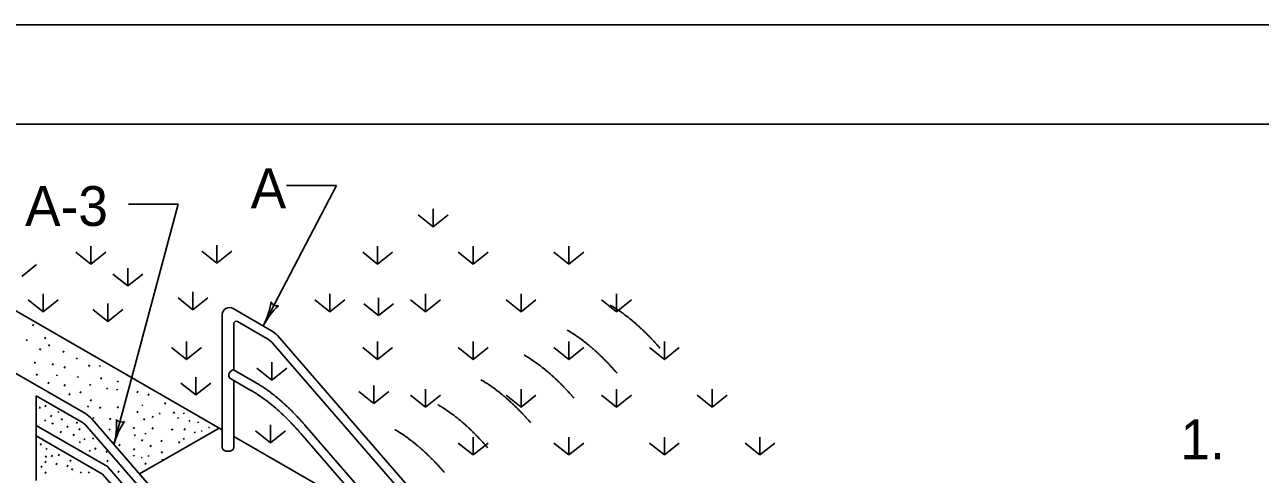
# Model space of a CAD drawing. Extents: x 997.6 to 1036.7, y 998.9 to 1022.7.
# Drawn here: x 1020.72 to 1026.93, y 1019.74 to 1022 of the extents above; entities that cross this region are included whole.
import ezdxf

# ---------------------------------------------------------------- set-up
doc = ezdxf.new("R2010")
doc.units = 0
for name, color, linetype in [('1', 7, 'Continuous'), ('10', 7, 'Continuous'), ('11', 7, 'Continuous'), ('14', 7, 'Continuous'), ('5', 7, 'Continuous')]:
    doc.layers.add(name, color=color, linetype=linetype)

msp = doc.modelspace()

# ---------------------------------------------------------------- linework, layer by layer
at = {"layer": '1'}
for p, q in [((1022.2897, 1021.1907), (1021.9224, 1020.4855)), ((1022.2897, 1021.1907), (1022.0397, 1021.1907)), ((1021.4954, 1021.0981), (1021.1728, 1019.889)), ((1021.4954, 1021.0981), (1021.2454, 1021.0981)), ((1019.5768, 1020.8826), (1021.0292, 1020.0444)), ((1021.7168, 1019.9626), (1020.4136, 1020.7149)), ((1021.9639, 1020.4615), (1021.7709, 1020.573)), ((1021.7168, 1019.8731), (1021.7168, 1020.5418)), ((1021.9408, 1020.4224), (1021.7939, 1020.5072)), ((1021.774, 1020.4958), (1021.774, 1020.2643)), ((1021.9725, 1020.3958), (1022.6157, 1019.6533)), ((1024.1494, 1017.9486), (1021.9959, 1020.4351)), ((1021.7735, 1020.2645), (1021.8836, 1020.201)), ((1021.7539, 1020.2231), (1021.8608, 1020.1614)), ((1021.774, 1020.2115), (1021.774, 1019.8734)), ((1020.7817, 1020.1344), (1020.7817, 1019.7078)), ((1020.7817, 1020.1344), (1021.0062, 1020.0048)), ((1021.0612, 1020.0179), (1023.266, 1017.4723)), ((1020.7817, 1019.9854), (1021.1408, 1019.778)), ((1021.0385, 1019.9782), (1021.6238, 1019.3024)), ((1021.3007, 1019.7413), (1021.7003, 1019.9721)), ((1021.7168, 1019.9626), (1021.7003, 1019.9721)), ((1022.1108, 1019.9449), (1022.6157, 1019.3619)), ((1022.6157, 1019.4278), (1022.1336, 1019.9845)), ((1020.7817, 1019.9328), (1021.1158, 1019.7398)), ((1022.2732, 1019.6413), (1021.774, 1019.9295)), ((1021.6238, 1019.2202), (1021.1408, 1019.778)), ((1021.1158, 1019.7398), (1021.6238, 1019.1532))]:
    msp.add_line(p, q, dxfattribs=at)
for centre, radius, start, end in [((1021.7528, 1020.5417), 0.0361, 59.91203, 180), ((1021.5757, 1020.6661), 0.3909, 332.48955, 351.15833), ((1022.2691, 1020.3049), 0.3909, 133.83671, 152.48344), ((1021.9911, 1020.6173), 0.0313, 201.26415, 283.38084), ((1021.7873, 1020.4957), 0.0133, 59.84317, 180), ((1021.5757, 1020.6661), 0.3909, 332.47733, 332.48955), ((1021.9014, 1020.3533), 0.125, 40.88449, 59.99184), ((1021.8781, 1020.3142), 0.125, 40.86953, 59.95227), ((1021.7834, 1020.2332), 0.0343, 119.98596, 180), ((1021.772, 1020.253), 0.0115, 82.40927, 120.01373), ((1021.763, 1020.2335), 0.0138, 181.12443, 228.96077), ((1020.9439, 1019.8964), 0.125, 40.82391, 60.1302), ((1020.9666, 1019.9362), 0.125, 40.83533, 59.96672), ((1020.7951, 1019.9898), 0.3909, 345.06146, 3.73024), ((1021.5506, 1019.7882), 0.3909, 146.40861, 165.05534), ((1021.2112, 1020.0326), 0.0313, 213.83605, 295.95275), ((1020.7951, 1019.9898), 0.3909, 345.04923, 345.06146), ((1021.7311, 1019.8731), 0.0143, 178.7576, 240.03433), ((1021.7454, 1019.8979), 0.043, 239.96216, 299.98164), ((1021.7597, 1019.8731), 0.0143, 299.97029, 1.16511)]:
    msp.add_arc(centre, radius, start, end, dxfattribs=at)
for points in [[(1021.8836, 1020.201), (1021.8883, 1020.1982), (1021.8932, 1020.1953), (1021.898, 1020.1924), (1021.9028, 1020.1894), (1021.9076, 1020.1864), (1021.9124, 1020.1833), (1021.9172, 1020.1803), (1021.922, 1020.1771), (1021.9268, 1020.1738), (1021.9317, 1020.1706), (1021.9364, 1020.1673), (1021.9413, 1020.1638), (1021.9461, 1020.1604), (1021.9508, 1020.1569), (1021.9557, 1020.1533), (1021.9605, 1020.1498), (1021.9653, 1020.1461), (1021.9701, 1020.1423), (1021.9749, 1020.1386), (1021.9797, 1020.1348), (1021.9845, 1020.1309), (1021.9893, 1020.127), (1021.9942, 1020.123), (1021.9989, 1020.119), (1022.0038, 1020.1149), (1022.0086, 1020.1108), (1022.0133, 1020.1066), (1022.0182, 1020.1023), (1022.023, 1020.0981), (1022.0278, 1020.0937), (1022.0326, 1020.0893), (1022.0374, 1020.0848), (1022.0422, 1020.0803), (1022.047, 1020.0758), (1022.0518, 1020.0712), (1022.0567, 1020.0665), (1022.0614, 1020.0618), (1022.0663, 1020.057), (1022.0711, 1020.0522), (1022.0758, 1020.0473), (1022.0807, 1020.0423), (1022.0855, 1020.0373), (1022.0903, 1020.0323), (1022.0951, 1020.0272), (1022.0999, 1020.022), (1022.1047, 1020.0168), (1022.1095, 1020.0116), (1022.1143, 1020.0063), (1022.1192, 1020.0009), (1022.1239, 1019.9955), (1022.1288, 1019.99), (1022.1336, 1019.9845)], [(1021.8608, 1020.1614), (1021.8655, 1020.1586), (1021.8703, 1020.1558), (1021.8752, 1020.1528), (1021.8799, 1020.1499), (1021.8848, 1020.1469), (1021.8896, 1020.1438), (1021.8943, 1020.1407), (1021.8992, 1020.1375), (1021.904, 1020.1343), (1021.9088, 1020.131), (1021.9136, 1020.1277), (1021.9184, 1020.1243), (1021.9233, 1020.1208), (1021.928, 1020.1173), (1021.9328, 1020.1138), (1021.9377, 1020.1102), (1021.9424, 1020.1065), (1021.9473, 1020.1028), (1021.9521, 1020.0991), (1021.9568, 1020.0953), (1021.9617, 1020.0913), (1021.9665, 1020.0874), (1021.9713, 1020.0835), (1021.9761, 1020.0794), (1021.9809, 1020.0753), (1021.9858, 1020.0713), (1021.9905, 1020.067), (1021.9953, 1020.0628), (1022.0002, 1020.0585), (1022.0049, 1020.0541), (1022.0098, 1020.0498), (1022.0146, 1020.0453), (1022.0193, 1020.0408), (1022.0242, 1020.0362), (1022.029, 1020.0316), (1022.0338, 1020.0269), (1022.0386, 1020.0222), (1022.0434, 1020.0174), (1022.0483, 1020.0126), (1022.053, 1020.0077), (1022.0578, 1020.0028), (1022.0627, 1019.9978), (1022.0674, 1019.9927), (1022.0723, 1019.9876), (1022.0771, 1019.9824), (1022.0818, 1019.9773), (1022.0867, 1019.972), (1022.0915, 1019.9667), (1022.0963, 1019.9613), (1022.1011, 1019.9559), (1022.1059, 1019.9504), (1022.1108, 1019.9449)]]:
    msp.add_spline(points, degree=3, dxfattribs=at)
at = {"layer": '10'}
msp.add_line((1007, 1021.5), (1035.5, 1021.5), dxfattribs=at)
at = {"layer": '11'}
msp.add_lwpolyline([(1007, 1000.5), (1035.5, 1000.5), (1035.5, 1021.5), (1007, 1021.5)], close=True, dxfattribs=at)
at = {"layer": '14'}
msp.add_line((1000, 1022), (1036, 1022), dxfattribs=at)
at = {"layer": '5'}
for p, q in [((1022.7757, 1021.0741), (1022.7757, 1020.9841)), ((1022.7757, 1020.9841), (1022.7007, 1021.0441)), ((1022.7757, 1020.9841), (1022.8507, 1021.0441)), ((1021.0569, 1020.8867), (1021.0569, 1020.7967)), ((1021.6896, 1020.8915), (1021.6896, 1020.8015)), ((1022.4969, 1020.8867), (1022.4969, 1020.7967)), ((1022.9769, 1020.8867), (1022.9769, 1020.7967)), ((1023.4569, 1020.8867), (1023.4569, 1020.7967)), ((1021.0569, 1020.7967), (1020.9819, 1020.8567)), ((1021.0569, 1020.7967), (1021.1319, 1020.8567)), ((1021.6896, 1020.8015), (1021.6146, 1020.8615)), ((1021.6896, 1020.8015), (1021.7646, 1020.8615)), ((1022.4969, 1020.7967), (1022.4219, 1020.8567)), ((1022.4969, 1020.7967), (1022.5719, 1020.8567)), ((1022.9769, 1020.7967), (1022.9019, 1020.8567)), ((1022.9769, 1020.7967), (1023.0519, 1020.8567)), ((1023.4569, 1020.7967), (1023.3819, 1020.8567)), ((1023.4569, 1020.7967), (1023.5319, 1020.8567)), ((1020.7093, 1020.7342), (1020.7843, 1020.7942)), ((1021.2427, 1020.7762), (1021.2427, 1020.6862)), ((1021.2427, 1020.6862), (1021.1677, 1020.7462)), ((1021.2427, 1020.6862), (1021.3177, 1020.7462)), ((1020.8169, 1020.6467), (1020.8169, 1020.5567)), ((1021.5694, 1020.566), (1021.4944, 1020.626)), ((1021.5694, 1020.656), (1021.5694, 1020.566)), ((1021.5694, 1020.566), (1021.6444, 1020.626)), ((1022.2569, 1020.6467), (1022.2569, 1020.5567)), ((1022.5018, 1020.6272), (1022.5018, 1020.5372)), ((1022.7369, 1020.6467), (1022.7369, 1020.5567)), ((1023.2169, 1020.6467), (1023.2169, 1020.5567)), ((1023.6969, 1020.6467), (1023.6969, 1020.5567)), ((1020.8169, 1020.5567), (1020.7419, 1020.6167)), ((1020.8169, 1020.5567), (1020.8919, 1020.6167)), ((1021.1418, 1020.5083), (1021.0668, 1020.5683)), ((1021.1418, 1020.5983), (1021.1418, 1020.5083)), ((1021.1418, 1020.5083), (1021.2168, 1020.5683)), ((1022.2569, 1020.5567), (1022.1819, 1020.6167)), ((1022.2569, 1020.5567), (1022.3319, 1020.6167)), ((1022.5018, 1020.5372), (1022.4268, 1020.5972)), ((1022.5018, 1020.5372), (1022.5768, 1020.5972)), ((1022.7369, 1020.5567), (1022.6619, 1020.6167)), ((1022.7369, 1020.5567), (1022.8119, 1020.6167)), ((1023.2169, 1020.5567), (1023.1419, 1020.6167)), ((1023.2169, 1020.5567), (1023.2919, 1020.6167)), ((1023.6969, 1020.5567), (1023.6219, 1020.6167)), ((1023.6969, 1020.5567), (1023.7719, 1020.6167)), ((1020.7648, 1020.4863), (1020.7683, 1020.4943)), ((1020.7329, 1020.4097), (1020.7364, 1020.4177)), ((1020.826, 1020.4209), (1020.8295, 1020.4289)), ((1020.8456, 1020.3833), (1020.8491, 1020.3913)), ((1021.5369, 1020.3167), (1021.4619, 1020.3767)), ((1021.5369, 1020.4067), (1021.5369, 1020.3167)), ((1021.5369, 1020.3167), (1021.6119, 1020.3767)), ((1022.4969, 1020.3167), (1022.4219, 1020.3767)), ((1022.4969, 1020.4067), (1022.4969, 1020.3167)), ((1022.4969, 1020.3167), (1022.5719, 1020.3767)), ((1022.9769, 1020.3167), (1022.9019, 1020.3767)), ((1022.9769, 1020.4067), (1022.9769, 1020.3167)), ((1022.9769, 1020.3167), (1023.0519, 1020.3767)), ((1023.4569, 1020.3167), (1023.3819, 1020.3767)), ((1023.4569, 1020.4067), (1023.4569, 1020.3167)), ((1023.4569, 1020.3167), (1023.5319, 1020.3767)), ((1023.9369, 1020.3167), (1023.8619, 1020.3767)), ((1023.9369, 1020.4067), (1023.9369, 1020.3167)), ((1023.9369, 1020.3167), (1024.0119, 1020.3767)), ((1020.8006, 1020.3631), (1020.8041, 1020.3711)), ((1020.9178, 1020.3518), (1020.9213, 1020.3598)), ((1020.9841, 1020.3175), (1020.9877, 1020.3255)), ((1020.7737, 1020.2971), (1020.7772, 1020.3051)), ((1020.8642, 1020.2883), (1020.8677, 1020.2963)), ((1020.9234, 1020.2727), (1020.9269, 1020.2807)), ((1021.0462, 1020.2812), (1021.0497, 1020.2892)), ((1021.0996, 1020.2867), (1021.1032, 1020.2813)), ((1021.9654, 1020.2132), (1021.8904, 1020.2732)), ((1021.9654, 1020.3032), (1021.9654, 1020.2132)), ((1021.9654, 1020.2132), (1022.0404, 1020.2732)), ((1020.7837, 1020.236), (1020.7872, 1020.244)), ((1020.8429, 1020.195), (1020.8464, 1020.203)), ((1020.8847, 1020.2403), (1020.8882, 1020.2349)), ((1020.9234, 1020.1823), (1020.9269, 1020.1903)), ((1020.9896, 1020.2307), (1020.9932, 1020.2253)), ((1021.0518, 1020.1852), (1021.0553, 1020.1932)), ((1021.1068, 1020.2176), (1021.1103, 1020.2256)), ((1021.1901, 1020.2021), (1021.1936, 1020.2101)), ((1021.5838, 1020.1384), (1021.5088, 1020.1984)), ((1021.5838, 1020.2284), (1021.5838, 1020.1384)), ((1021.5838, 1020.1384), (1021.6588, 1020.1984)), ((1020.9474, 1020.1372), (1020.9509, 1020.1452)), ((1021.0025, 1020.147), (1021.006, 1020.155)), ((1021.1365, 1020.1668), (1021.14, 1020.1748)), ((1021.1872, 1020.1676), (1021.1908, 1020.1623)), ((1021.2889, 1020.1498), (1021.2924, 1020.1578)), ((1021.344, 1020.1358), (1021.3475, 1020.1438)), ((1022.4777, 1020.0952), (1022.4027, 1020.1552)), ((1022.4777, 1020.1852), (1022.4777, 1020.0952)), ((1022.4777, 1020.0952), (1022.5527, 1020.1552)), ((1022.7369, 1020.0767), (1022.6619, 1020.1367)), ((1022.7369, 1020.1667), (1022.7369, 1020.0767)), ((1022.7369, 1020.0767), (1022.8119, 1020.1367)), ((1023.2169, 1020.0767), (1023.1419, 1020.1367)), ((1023.2169, 1020.1667), (1023.2169, 1020.0767)), ((1023.2169, 1020.0767), (1023.2919, 1020.1367)), ((1023.6969, 1020.0767), (1023.6219, 1020.1367)), ((1023.6969, 1020.1667), (1023.6969, 1020.0767)), ((1023.6969, 1020.0767), (1023.7719, 1020.1367)), ((1024.1769, 1020.0767), (1024.1019, 1020.1367)), ((1024.1769, 1020.1667), (1024.1769, 1020.0767)), ((1024.1769, 1020.0767), (1024.2519, 1020.1367)), ((1020.7996, 1020.0789), (1020.8005, 1020.071)), ((1020.8275, 1020.0793), (1020.831, 1020.0873)), ((1021.0405, 1020.0764), (1021.044, 1020.0844)), ((1021.0552, 1020.1079), (1021.0587, 1020.1159)), ((1021.1013, 1020.0708), (1021.1048, 1020.0788)), ((1021.1901, 1020.0715), (1021.1937, 1020.0795)), ((1021.3133, 1020.0888), (1021.3169, 1020.0834)), ((1021.4273, 1020.0919), (1021.4308, 1020.0999)), ((1020.8247, 1020.0058), (1020.8282, 1020.0138)), ((1020.8557, 1020.0284), (1020.8592, 1020.0364)), ((1020.8918, 1020.0554), (1020.8953, 1020.0501)), ((1020.9093, 1020.0115), (1020.9128, 1020.0195)), ((1021.0681, 1020.0257), (1021.0716, 1020.0203)), ((1021.152, 1020.0129), (1021.1555, 1020.0209)), ((1021.2889, 1020.0482), (1021.2924, 1020.0562)), ((1021.3228, 1020.0115), (1021.3263, 1020.0195)), ((1021.3652, 1020.0242), (1021.3687, 1020.0322)), ((1021.4013, 1020.0492), (1021.4022, 1020.0413)), ((1021.4724, 1020.0453), (1021.4759, 1020.0533)), ((1021.4934, 1020.0257), (1021.497, 1020.0203)), ((1021.5211, 1020.049), (1021.5247, 1020.0437)), ((1021.5508, 1020.0108), (1021.5543, 1020.0055)), ((1021.5931, 1020.0038), (1021.5967, 1019.9984)), ((1020.8602, 1019.9983), (1020.8638, 1019.9929)), ((1020.8638, 1019.9963), (1020.8673, 1019.9909)), ((1020.9037, 1019.9479), (1020.9072, 1019.9559)), ((1020.9376, 1019.9748), (1020.9411, 1019.9828)), ((1020.9841, 1019.9945), (1020.9876, 1020.0025)), ((1020.9983, 1019.9621), (1021.0018, 1019.9701)), ((1021.1478, 1019.9607), (1021.1513, 1019.9687)), ((1021.2709, 1019.9685), (1021.2745, 1019.9765)), ((1021.3292, 1019.9459), (1021.3328, 1019.9406)), ((1021.3652, 1019.9663), (1021.3687, 1019.9743)), ((1021.4618, 1019.9685), (1021.4654, 1019.9632)), ((1021.4654, 1019.9665), (1021.469, 1019.9612)), ((1021.526, 1019.9621), (1021.5295, 1019.9701)), ((1021.5776, 1019.9529), (1021.5812, 1019.9476)), ((1021.6114, 1019.96), (1021.615, 1019.9547)), ((1021.6481, 1019.9769), (1021.6517, 1019.9716)), ((1021.6971, 1019.9702), (1021.6984, 1019.9732)), ((1021.9587, 1019.8982), (1021.8837, 1019.9582)), ((1021.9587, 1019.9882), (1021.9587, 1019.8982)), ((1021.9587, 1019.8982), (1022.0337, 1019.9582)), ((1020.8035, 1019.8858), (1020.807, 1019.8938)), ((1020.9686, 1019.9324), (1020.9721, 1019.9404)), ((1020.9997, 1019.8971), (1021.0032, 1019.9051)), ((1021.0228, 1019.912), (1021.0263, 1019.92)), ((1021.066, 1019.9155), (1021.0695, 1019.9235)), ((1021.199, 1019.8823), (1021.2026, 1019.8903)), ((1021.2756, 1019.9388), (1021.2792, 1019.9335)), ((1021.3129, 1019.9056), (1021.3164, 1019.9136)), ((1021.3553, 1019.8773), (1021.3588, 1019.8853)), ((1021.4095, 1019.9027), (1021.413, 1019.9107)), ((1021.4978, 1019.8957), (1021.5013, 1019.9037)), ((1021.5211, 1019.9205), (1021.5247, 1019.9152)), ((1022.9769, 1019.8367), (1022.9019, 1019.8967)), ((1022.9769, 1019.9267), (1022.9769, 1019.8367)), ((1022.9769, 1019.8367), (1023.0519, 1019.8967)), ((1023.4569, 1019.8367), (1023.3819, 1019.8967)), ((1023.4569, 1019.9267), (1023.4569, 1019.8367)), ((1023.4569, 1019.8367), (1023.5319, 1019.8967)), ((1023.9369, 1019.8367), (1023.8619, 1019.8967)), ((1023.9369, 1019.9267), (1023.9369, 1019.8367)), ((1023.9369, 1019.8367), (1024.0119, 1019.8967)), ((1024.4169, 1019.8367), (1024.3419, 1019.8967)), ((1024.4169, 1019.9267), (1024.4169, 1019.8367)), ((1024.4169, 1019.8367), (1024.4919, 1019.8967)), ((1020.8289, 1019.8237), (1020.8324, 1019.8317)), ((1020.8318, 1019.8633), (1020.8353, 1019.8713)), ((1020.8585, 1019.8279), (1020.862, 1019.8359)), ((1020.8938, 1019.8322), (1020.8973, 1019.8402)), ((1021.049, 1019.8533), (1021.0525, 1019.8613)), ((1021.0773, 1019.8647), (1021.0808, 1019.8727)), ((1021.1338, 1019.8552), (1021.1373, 1019.8498)), ((1021.2713, 1019.8358), (1021.2749, 1019.8304)), ((1021.272, 1019.8604), (1021.2755, 1019.8684)), ((1021.31, 1019.8254), (1021.3136, 1019.8201)), ((1021.3448, 1019.8343), (1021.3483, 1019.829)), ((1021.4118, 1019.8463), (1021.4153, 1019.8543)), ((1021.525, 1019.8718), (1021.5255, 1019.8712)), ((1020.8063, 1019.7743), (1020.8098, 1019.7823)), ((1020.8275, 1019.7968), (1020.831, 1019.8048)), ((1020.8825, 1019.787), (1020.886, 1019.795)), ((1020.9376, 1019.7771), (1020.9411, 1019.7851)), ((1020.9531, 1019.8039), (1020.9566, 1019.8119)), ((1020.9616, 1019.7602), (1020.9651, 1019.7682)), ((1021.1379, 1019.8025), (1021.1414, 1019.8105)), ((1021.1944, 1019.7488), (1021.1979, 1019.7568)), ((1021.3298, 1019.7884), (1021.3333, 1019.7964)), ((1021.4149, 1019.8158), (1021.4185, 1019.8105)), ((1020.8275, 1019.7433), (1020.831, 1019.7513)), ((1021.0039, 1019.7446), (1021.0074, 1019.7526)), ((1021.0448, 1019.7446), (1021.0483, 1019.7526))]:
    msp.add_line(p, q, dxfattribs=at)
for points in [[(1023.6654, 1020.5893), (1023.6703, 1020.5866), (1023.675, 1020.5838), (1023.6798, 1020.5808), (1023.6847, 1020.5778), (1023.6894, 1020.5748), (1023.6943, 1020.5718), (1023.6991, 1020.5687), (1023.7039, 1020.5655), (1023.7087, 1020.5623), (1023.7135, 1020.559), (1023.7183, 1020.5557), (1023.7231, 1020.5523), (1023.7279, 1020.5488), (1023.7328, 1020.5453), (1023.7375, 1020.5418), (1023.7423, 1020.5382), (1023.7472, 1020.5345), (1023.7519, 1020.5308), (1023.7568, 1020.527), (1023.7616, 1020.5233), (1023.7664, 1020.5193), (1023.7712, 1020.5154), (1023.776, 1020.5114), (1023.7808, 1020.5074), (1023.7856, 1020.5033), (1023.7904, 1020.4992), (1023.7953, 1020.495), (1023.8, 1020.4908), (1023.8048, 1020.4865), (1023.8097, 1020.4822), (1023.8144, 1020.4778), (1023.8193, 1020.4733), (1023.8241, 1020.4688), (1023.8289, 1020.4642), (1023.8337, 1020.4596), (1023.8385, 1020.4549), (1023.8433, 1020.4502), (1023.8481, 1020.4454), (1023.8529, 1020.4406), (1023.8578, 1020.4357), (1023.8625, 1020.4308), (1023.8673, 1020.4258), (1023.8722, 1020.4208), (1023.8769, 1020.4157), (1023.8818, 1020.4105), (1023.8866, 1020.4053), (1023.8914, 1020.4), (1023.8962, 1020.3948), (1023.901, 1020.3893), (1023.9058, 1020.3839), (1023.9106, 1020.3785), (1023.9154, 1020.3729)], [(1023.4489, 1020.4643), (1023.4538, 1020.4616), (1023.4585, 1020.4588), (1023.4633, 1020.4558), (1023.4682, 1020.4528), (1023.4729, 1020.4498), (1023.4778, 1020.4468), (1023.4826, 1020.4437), (1023.4874, 1020.4405), (1023.4922, 1020.4373), (1023.497, 1020.434), (1023.5018, 1020.4307), (1023.5066, 1020.4273), (1023.5114, 1020.4238), (1023.5163, 1020.4203), (1023.521, 1020.4168), (1023.5258, 1020.4132), (1023.5307, 1020.4095), (1023.5354, 1020.4058), (1023.5403, 1020.402), (1023.5451, 1020.3983), (1023.5499, 1020.3943), (1023.5547, 1020.3904), (1023.5595, 1020.3864), (1023.5643, 1020.3824), (1023.5691, 1020.3783), (1023.5739, 1020.3742), (1023.5788, 1020.37), (1023.5835, 1020.3658), (1023.5883, 1020.3615), (1023.5932, 1020.3572), (1023.5979, 1020.3528), (1023.6028, 1020.3483), (1023.6076, 1020.3438), (1023.6124, 1020.3392), (1023.6172, 1020.3346), (1023.622, 1020.3299), (1023.6268, 1020.3252), (1023.6316, 1020.3204), (1023.6364, 1020.3156), (1023.6413, 1020.3107), (1023.646, 1020.3058), (1023.6508, 1020.3008), (1023.6557, 1020.2958), (1023.6604, 1020.2907), (1023.6653, 1020.2855), (1023.6701, 1020.2803), (1023.6749, 1020.275), (1023.6797, 1020.2698), (1023.6845, 1020.2643), (1023.6893, 1020.2589), (1023.6941, 1020.2535), (1023.6989, 1020.2479)], [(1023.2324, 1020.3393), (1023.2373, 1020.3366), (1023.242, 1020.3338), (1023.2468, 1020.3308), (1023.2517, 1020.3278), (1023.2564, 1020.3248), (1023.2613, 1020.3218), (1023.2661, 1020.3187), (1023.2709, 1020.3155), (1023.2757, 1020.3123), (1023.2805, 1020.309), (1023.2853, 1020.3057), (1023.2901, 1020.3023), (1023.2949, 1020.2988), (1023.2998, 1020.2953), (1023.3045, 1020.2918), (1023.3093, 1020.2882), (1023.3142, 1020.2845), (1023.3189, 1020.2808), (1023.3238, 1020.277), (1023.3286, 1020.2733), (1023.3334, 1020.2693), (1023.3382, 1020.2654), (1023.343, 1020.2614), (1023.3478, 1020.2574), (1023.3526, 1020.2533), (1023.3574, 1020.2492), (1023.3623, 1020.245), (1023.367, 1020.2408), (1023.3718, 1020.2365), (1023.3767, 1020.2322), (1023.3814, 1020.2278), (1023.3863, 1020.2233), (1023.3911, 1020.2188), (1023.3959, 1020.2142), (1023.4007, 1020.2096), (1023.4055, 1020.2049), (1023.4103, 1020.2002), (1023.4151, 1020.1954), (1023.4199, 1020.1906), (1023.4248, 1020.1857), (1023.4295, 1020.1808), (1023.4343, 1020.1758), (1023.4392, 1020.1708), (1023.4439, 1020.1657), (1023.4488, 1020.1605), (1023.4536, 1020.1553), (1023.4584, 1020.15), (1023.4632, 1020.1448), (1023.468, 1020.1393), (1023.4728, 1020.1339), (1023.4776, 1020.1285), (1023.4824, 1020.1229)], [(1023.0159, 1020.2143), (1023.0208, 1020.2116), (1023.0255, 1020.2088), (1023.0303, 1020.2058), (1023.0352, 1020.2028), (1023.0399, 1020.1998), (1023.0448, 1020.1968), (1023.0496, 1020.1937), (1023.0544, 1020.1905), (1023.0592, 1020.1873), (1023.064, 1020.184), (1023.0688, 1020.1807), (1023.0736, 1020.1773), (1023.0784, 1020.1738), (1023.0833, 1020.1703), (1023.088, 1020.1668), (1023.0928, 1020.1632), (1023.0977, 1020.1595), (1023.1024, 1020.1558), (1023.1073, 1020.152), (1023.1121, 1020.1483), (1023.1169, 1020.1443), (1023.1217, 1020.1404), (1023.1265, 1020.1364), (1023.1313, 1020.1324), (1023.1361, 1020.1283), (1023.1409, 1020.1242), (1023.1458, 1020.12), (1023.1505, 1020.1158), (1023.1553, 1020.1115), (1023.1602, 1020.1072), (1023.1649, 1020.1028), (1023.1698, 1020.0983), (1023.1746, 1020.0938), (1023.1794, 1020.0892), (1023.1842, 1020.0846), (1023.189, 1020.0799), (1023.1938, 1020.0752), (1023.1986, 1020.0704), (1023.2034, 1020.0656), (1023.2083, 1020.0607), (1023.213, 1020.0558), (1023.2178, 1020.0508), (1023.2227, 1020.0458), (1023.2274, 1020.0407), (1023.2323, 1020.0355), (1023.2371, 1020.0303), (1023.2419, 1020.025), (1023.2467, 1020.0198), (1023.2515, 1020.0143), (1023.2563, 1020.0089), (1023.2611, 1020.0035), (1023.2659, 1019.9979)], [(1022.7994, 1020.0893), (1022.8043, 1020.0866), (1022.809, 1020.0838), (1022.8138, 1020.0808), (1022.8187, 1020.0778), (1022.8234, 1020.0748), (1022.8283, 1020.0718), (1022.8331, 1020.0687), (1022.8379, 1020.0655), (1022.8427, 1020.0623), (1022.8475, 1020.059), (1022.8523, 1020.0557), (1022.8571, 1020.0523), (1022.8619, 1020.0488), (1022.8668, 1020.0453), (1022.8715, 1020.0418), (1022.8763, 1020.0382), (1022.8812, 1020.0345), (1022.8859, 1020.0308), (1022.8908, 1020.027), (1022.8956, 1020.0233), (1022.9004, 1020.0193), (1022.9052, 1020.0154), (1022.91, 1020.0114), (1022.9148, 1020.0074), (1022.9196, 1020.0033), (1022.9244, 1019.9992), (1022.9293, 1019.995), (1022.934, 1019.9908), (1022.9388, 1019.9865), (1022.9437, 1019.9822), (1022.9484, 1019.9778), (1022.9533, 1019.9733), (1022.9581, 1019.9688), (1022.9629, 1019.9642), (1022.9677, 1019.9596), (1022.9725, 1019.9549), (1022.9773, 1019.9502), (1022.9821, 1019.9454), (1022.9869, 1019.9406), (1022.9918, 1019.9357), (1022.9965, 1019.9308), (1023.0013, 1019.9258), (1023.0062, 1019.9208), (1023.0109, 1019.9157), (1023.0158, 1019.9105), (1023.0206, 1019.9053), (1023.0254, 1019.9), (1023.0302, 1019.8948), (1023.035, 1019.8893), (1023.0398, 1019.8839), (1023.0446, 1019.8785), (1023.0494, 1019.8729)], [(1022.5829, 1019.9643), (1022.5878, 1019.9616), (1022.5925, 1019.9588), (1022.5973, 1019.9558), (1022.6022, 1019.9528), (1022.6069, 1019.9498), (1022.6118, 1019.9468), (1022.6166, 1019.9437), (1022.6214, 1019.9405), (1022.6262, 1019.9373), (1022.631, 1019.934), (1022.6358, 1019.9307), (1022.6406, 1019.9273), (1022.6454, 1019.9238), (1022.6503, 1019.9203), (1022.655, 1019.9168), (1022.6598, 1019.9132), (1022.6647, 1019.9095), (1022.6694, 1019.9058), (1022.6743, 1019.902), (1022.6791, 1019.8983), (1022.6839, 1019.8943), (1022.6887, 1019.8904), (1022.6935, 1019.8864), (1022.6983, 1019.8824), (1022.7031, 1019.8783), (1022.7079, 1019.8742), (1022.7128, 1019.87), (1022.7175, 1019.8658), (1022.7223, 1019.8615), (1022.7272, 1019.8572), (1022.7319, 1019.8528), (1022.7368, 1019.8483), (1022.7416, 1019.8438), (1022.7464, 1019.8392), (1022.7512, 1019.8346), (1022.756, 1019.8299), (1022.7608, 1019.8252), (1022.7656, 1019.8204), (1022.7704, 1019.8156), (1022.7753, 1019.8107), (1022.78, 1019.8058), (1022.7848, 1019.8008), (1022.7897, 1019.7958), (1022.7944, 1019.7907), (1022.7993, 1019.7855), (1022.8041, 1019.7803), (1022.8089, 1019.775), (1022.8137, 1019.7698), (1022.8185, 1019.7643), (1022.8233, 1019.7589), (1022.8281, 1019.7535), (1022.8329, 1019.7479)]]:
    msp.add_spline(points, degree=3, dxfattribs=at)

# ---------------------------------------------------------------- texts
at = {"layer": '1'}
for s, p in [('A', (1021.8592, 1021.0772)), ('A-3', (1020.7263, 1020.9881)), ('1.', (1026.5283, 1019.8155))]:
    msp.add_text(s, height=0.2, dxfattribs=at).set_placement(p)

doc.saveas('drawing.dxf')
